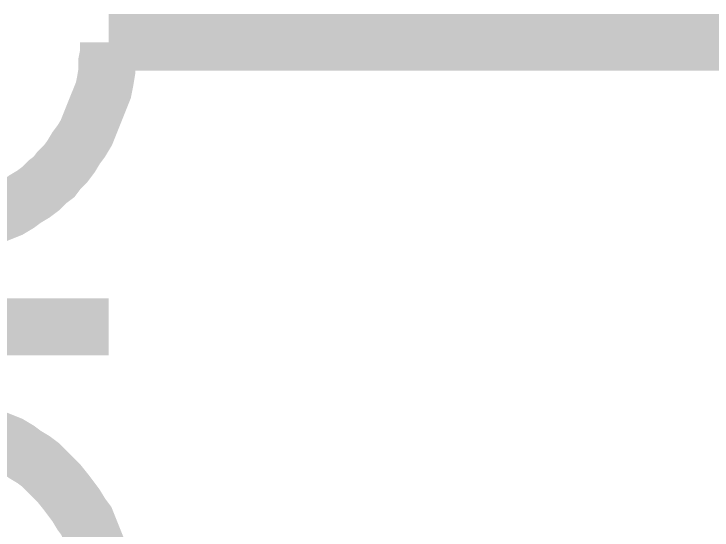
# Model space of a CAD drawing. Header units: inches. Extents: x 0 to 841, y 0 to 594.
# Drawn here: x 548.75 to 557.94, y 396.06 to 402.87 of the extents above; entities that cross this region are included whole.
import ezdxf

# ---------------------------------------------------------------- set-up
doc = ezdxf.new("R2010")
doc.units = ezdxf.units.IN
doc.layers.add('Sheet', color=255, linetype='Continuous')

msp = doc.modelspace()

# ---------------------------------------------------------------- linework, layer by layer
at = {"layer": 'Sheet'}
for points in [[(548.3523, 400.1549, 0.7493, 0.7493, 0), (548.4646, 400.1999, 0.7493, 0.7493, 0), (548.5769, 400.2448, 0.7493, 0.7493, 0), (548.6892, 400.2897, 0.7493, 0.7493, 0), (548.8015, 400.3571, 0.7493, 0.7493, 0), (548.8913, 400.4245, 0.7493, 0.7493, 0), (549.0036, 400.4918, 0.7493, 0.7493, 0), (549.0934, 400.5592, 0.7493, 0.7493, 0), (549.1832, 400.649, 0.7493, 0.7493, 0), (549.2731, 400.7164, 0.7493, 0.7493, 0), (549.3404, 400.8063, 0.7493, 0.7493, 0), (549.4303, 400.8961, 0.7493, 0.7493, 0), (549.4976, 400.9859, 0.7493, 0.7493, 0), (549.565, 401.0982, 0.7493, 0.7493, 0), (549.6324, 401.1881, 0.7493, 0.7493, 0), (549.6998, 401.3004, 0.7493, 0.7493, 0), (549.7447, 401.4127, 0.7493, 0.7493, 0), (549.7896, 401.525, 0.7493, 0.7493, 0), (549.8345, 401.6373, 0.7493, 0.7493, 0), (549.8794, 401.7495, 0.7493, 0.7493, 0), (549.9243, 401.8618, 0.7493, 0.7493, 0), (549.9468, 401.9741, 0.7493, 0.7493, 0), (549.9693, 402.1089, 0.7493, 0.7493, 0), (549.9693, 402.2436, 0.7493, 0.7493, 0), (549.9917, 402.3559, 0.7493, 0.7493, 0), (549.9917, 402.4907, 0.7493, 0.7493, 0)], [(549.9917, 402.4907, 0.7493, 0.7493, 0), (554.9998, 402.4907, 0.7493, 0.7493, 0)], [(615.0071, 402.4907, 0.7493, 0.7493, 0), (609.999, 402.4907, 0.7493, 0.7493, 0), (575.0097, 402.4907, 0.7493, 0.7493, 0), (562.5007, 402.4907, 0.7493, 0.7493, 0), (554.9998, 402.4907, 0.7493, 0.7493, 0)], [(549.9917, 402.4907, 0.2997, 0.2997, 0), (554.9998, 402.4907, 0.2997, 0.2997, 0)], [(549.9917, 398.74, 0.7493, 0.7493, 0), (530.0043, 398.74, 0.7493, 0.7493, 0)], [(549.9243, 395.6182, 0.7493, 0.7493, 0), (549.8794, 395.7305, 0.7493, 0.7493, 0), (549.8345, 395.8428, 0.7493, 0.7493, 0), (549.7896, 395.9551, 0.7493, 0.7493, 0), (549.7447, 396.0674, 0.7493, 0.7493, 0), (549.6998, 396.1797, 0.7493, 0.7493, 0), (549.6324, 396.2695, 0.7493, 0.7493, 0), (549.565, 396.3818, 0.7493, 0.7493, 0), (549.4976, 396.4716, 0.7493, 0.7493, 0), (549.4303, 396.5615, 0.7493, 0.7493, 0), (549.3404, 396.6738, 0.7493, 0.7493, 0), (549.2731, 396.7412, 0.7493, 0.7493, 0), (549.1832, 396.831, 0.7493, 0.7493, 0), (549.0934, 396.9208, 0.7493, 0.7493, 0), (549.0036, 396.9882, 0.7493, 0.7493, 0), (548.8913, 397.0556, 0.7493, 0.7493, 0), (548.8015, 397.123, 0.7493, 0.7493, 0), (548.6892, 397.1903, 0.7493, 0.7493, 0), (548.5769, 397.2353, 0.7493, 0.7493, 0), (548.4646, 397.2802, 0.7493, 0.7493, 0), (548.3523, 397.3251, 0.7493, 0.7493, 0)]]:
    msp.add_lwpolyline(points, format="xyseb", dxfattribs=at)

doc.saveas('drawing.dxf')
